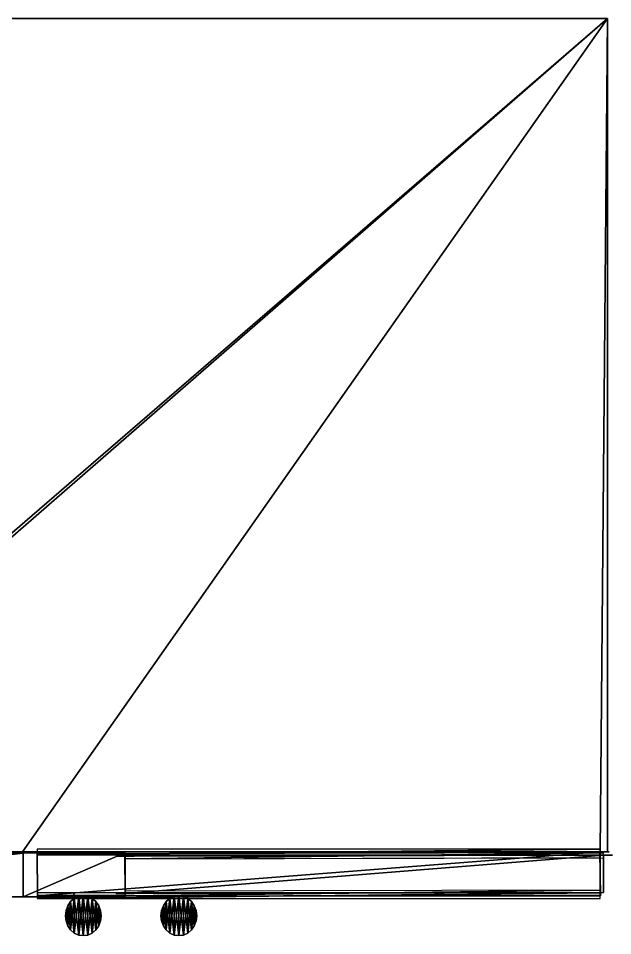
# Model space of a CAD drawing. Extents: x 0.035 to 0.878, y -0.083 to 0.713.
# Drawn here: x 0.361 to 0.878, y -0.083 to 0.713 of the extents above; entities that cross this region are included whole.
import ezdxf

# ---------------------------------------------------------------- set-up
doc = ezdxf.new("R2010")
doc.units = 0
for name, color, linetype in [('MESH10', 18, 'CONTINUOUS'), ('MESH12', 18, 'CONTINUOUS'), ('MESH17', 18, 'CONTINUOUS'), ('MESH27', 18, 'CONTINUOUS'), ('MESH28', 11, 'CONTINUOUS'), ('MESH29', 11, 'CONTINUOUS'), ('MESH30', 11, 'CONTINUOUS'), ('MESH32', 11, 'CONTINUOUS'), ('MESH33', 11, 'CONTINUOUS')]:
    doc.layers.add(name, color=color, linetype=linetype)

msp = doc.modelspace()

# ---------------------------------------------------------------- meshes
at = {"layer": 'MESH10'}
mesh = msp.add_polyface(dxfattribs=at)
corners = [(0.4097, -0.0467, 0.758), (0.4097, -0.0467, 0.758), (0.4097, -0.0486, 0.7574), (0.4097, -0.0486, 0.7574), (0.4097, -0.0486, 0.7574)]
mesh.append_faces([[corners[k] for k in face] for face in [(2, 1, 0, 0), (0, 4, 3, 3)]])
at = {"layer": 'MESH12'}
mesh = msp.add_polyface(dxfattribs=at)
corners = [(0.3779, -0.013, 1.6784), (0.3779, -0.0081, 1.6784), (0.8669, -0.0081, 1.6784), (0.8669, -0.0081, 1.6784), (0.8669, -0.013, 1.6784), (0.3699, -0.0106, 0.0782), (0.3859, -0.0106, 0.0782), (0.3859, -0.0106, 1.6784), (0.3859, -0.0106, 1.6784), (0.3699, -0.0106, 1.6784), (0.3781, -0.0487, 0.0782), (0.3777, -0.0487, 0.0782), (0.3777, -0.0106, 0.0782), (0.3777, -0.0106, 0.0782), (0.3781, -0.0106, 0.0782), (0.3779, -0.0511, 0.0782), (0.3779, -0.0462, 0.0782), (0.8669, -0.0462, 0.0782), (0.8669, -0.0462, 0.0782), (0.8669, -0.0511, 0.0782), (0.8671, -0.0487, 0.0782), (0.8667, -0.0487, 0.0782), (0.8667, -0.0106, 0.0782), (0.8667, -0.0106, 0.0782), (0.8671, -0.0106, 0.0782), (0.3779, -0.013, 0.0782), (0.3779, -0.0081, 0.0782), (0.8669, -0.0081, 0.0782), (0.8669, -0.0081, 0.0782), (0.8669, -0.013, 0.0782), (0.8589, -0.0106, 0.0782), (0.8749, -0.0106, 0.0782), (0.8749, -0.0106, 1.6784), (0.8749, -0.0106, 1.6784), (0.8589, -0.0106, 1.6784)]
mesh.append_faces([[corners[k] for k in face] for face in [(2, 1, 0, 0), (0, 4, 3, 3), (7, 6, 5, 5), (5, 9, 8, 8), (12, 11, 10, 10), (10, 14, 13, 13), (17, 16, 15, 15), (15, 19, 18, 18), (22, 21, 20, 20), (20, 24, 23, 23), (27, 26, 25, 25), (25, 29, 28, 28), (32, 31, 30, 30), (30, 34, 33, 33)]])
at = {"layer": 'MESH17'}
mesh = msp.add_polyface(dxfattribs=at)
corners = [(0.3779, -0.013, 1.6764), (0.3779, -0.0081, 1.6764), (0.8669, -0.0081, 1.6764), (0.8669, -0.0081, 1.6764), (0.8669, -0.013, 1.6764), (0.3699, -0.0106, 0.0762), (0.3859, -0.0106, 0.0762), (0.3859, -0.0106, 1.6764), (0.3859, -0.0106, 1.6764), (0.3699, -0.0106, 1.6764), (0.3779, -0.013, 0.0762), (0.3779, -0.0081, 0.0762), (0.8669, -0.0081, 0.0762), (0.8669, -0.0081, 0.0762), (0.8669, -0.013, 0.0762), (0.3779, -0.0115, 0.0762), (0.3779, -0.0115, 0.0762), (0.3779, -0.0106, 0.0762), (0.3779, -0.0106, 0.0762), (0.3779, -0.0106, 0.0762), (0.3781, -0.0487, 0.0762), (0.3778, -0.0487, 0.0762), (0.3778, -0.0115, 0.0762), (0.3778, -0.0115, 0.0762), (0.3781, -0.0115, 0.0762), (0.3779, -0.0491, 0.0762), (0.3779, -0.0483, 0.0762), (0.4542, -0.0483, 0.0762), (0.4542, -0.0483, 0.0762), (0.4542, -0.0491, 0.0762), (0.4542, -0.0487, 0.0762), (0.4542, -0.0487, 0.0762), (0.4542, -0.0468, 0.0762), (0.4542, -0.0468, 0.0762), (0.4542, -0.0468, 0.0762), (0.4543, -0.0468, 0.0762), (0.454, -0.0468, 0.0762), (0.4541, -0.0144, 0.0762), (0.4541, -0.0144, 0.0762), (0.4544, -0.0144, 0.0762), (0.4542, -0.0488, 0.0762), (0.4542, -0.0447, 0.0762), (0.8669, -0.0438, 0.0762), (0.8669, -0.0438, 0.0762), (0.8669, -0.0479, 0.0762), (0.4462, -0.0468, 0.0762), (0.4622, -0.0468, 0.0762), (0.4622, -0.0468, 1.6764), (0.4622, -0.0468, 1.6764), (0.4462, -0.0468, 1.6764), (0.4543, -0.0468, 0.0762), (0.454, -0.0468, 0.0762), (0.4539, -0.0113, 0.0762), (0.4539, -0.0113, 0.0762), (0.4542, -0.0113, 0.0762), (0.3779, -0.0119, 0.0762), (0.3779, -0.0112, 0.0762), (0.4541, -0.0109, 0.0762), (0.4541, -0.0109, 0.0762), (0.4541, -0.0117, 0.0762), (0.4542, -0.0165, 0.0762), (0.4542, -0.0123, 0.0762), (0.8669, -0.0114, 0.0762), (0.8669, -0.0114, 0.0762), (0.8669, -0.0155, 0.0762), (0.4622, -0.0144, 1.6764), (0.4462, -0.0144, 1.6764), (0.4462, -0.0144, 0.0762), (0.4462, -0.0144, 0.0762), (0.4622, -0.0144, 0.0762), (0.8698, -0.0114, 1.6764), (0.8698, -0.0156, 1.6764), (0.4542, -0.0165, 1.6764), (0.4542, -0.0165, 1.6764), (0.4542, -0.0123, 1.6764), (0.8618, -0.0135, 0.0762), (0.8778, -0.0135, 0.0762), (0.8778, -0.0135, 1.6764), (0.8778, -0.0135, 1.6764), (0.8618, -0.0135, 1.6764)]
mesh.append_faces([[corners[k] for k in face] for face in [(2, 1, 0, 0), (0, 4, 3, 3), (7, 6, 5, 5), (5, 9, 8, 8), (12, 11, 10, 10), (10, 14, 13, 13), (17, 16, 15, 15), (15, 19, 18, 18), (22, 21, 20, 20), (20, 24, 23, 23), (27, 26, 25, 25), (25, 29, 28, 28), (32, 31, 30, 30), (30, 34, 33, 33), (37, 36, 35, 35), (35, 39, 38, 38), (42, 41, 40, 40), (40, 44, 43, 43), (47, 46, 45, 45), (45, 49, 48, 48), (52, 51, 50, 50), (50, 54, 53, 53), (57, 56, 55, 55), (55, 59, 58, 58), (62, 61, 60, 60), (60, 64, 63, 63), (67, 66, 65, 65), (65, 69, 68, 68), (72, 71, 70, 70), (70, 74, 73, 73), (77, 76, 75, 75), (75, 79, 78, 78)]])
at = {"layer": 'MESH27'}
mesh = msp.add_polyface(dxfattribs=at)
corners = [(0.4226, -0.0495, 1.6641), (0.4226, -0.0496, 1.6641), (0.4131, -0.0496, 1.6641), (0.4131, -0.0496, 1.6641), (0.4131, -0.0495, 1.6641), (0.415, -0.0496, 0.145), (0.4302, -0.0496, 0.145), (0.4302, -0.0496, 1.6641), (0.4302, -0.0496, 1.6641), (0.415, -0.0496, 1.6641), (0.4131, -0.0496, 0.145), (0.4131, -0.0495, 0.145), (0.4226, -0.0495, 0.145), (0.4226, -0.0495, 0.145), (0.4226, -0.0496, 0.145), (0.4207, -0.0496, 1.6641), (0.4055, -0.0496, 1.6641), (0.4055, -0.0496, 0.145), (0.4055, -0.0496, 0.145), (0.4207, -0.0496, 0.145)]
mesh.append_faces([[corners[k] for k in face] for face in [(2, 1, 0, 0), (0, 4, 3, 3), (7, 6, 5, 5), (5, 9, 8, 8), (12, 11, 10, 10), (10, 14, 13, 13), (17, 16, 15, 15), (15, 19, 18, 18)]])
at = {"layer": 'MESH28'}
mesh = msp.add_polyface(dxfattribs=at)
corners = [(0.4859, -0.0615, 0.145), (0.4859, -0.0705, 0.145), (0.4854, -0.066, 0.145), (0.4875, -0.0573, 0.145), (0.4859, -0.0615, 0.145), (0.4875, -0.0573, 1.6622), (0.4875, -0.0573, 0.145), (0.4859, -0.0615, 1.6622), (0.4854, -0.066, 0.145), (0.4859, -0.0615, 1.6622), (0.4859, -0.0615, 0.145), (0.4854, -0.066, 1.6622), (0.4859, -0.0705, 0.145), (0.4859, -0.0705, 1.6622), (0.4875, -0.0747, 0.145), (0.4859, -0.0705, 1.6622), (0.4859, -0.0705, 0.145), (0.4875, -0.0747, 1.6622), (0.4899, -0.0783, 0.145), (0.4875, -0.0747, 1.6622), (0.4875, -0.0747, 0.145), (0.4899, -0.0783, 1.6622), (0.4899, -0.0783, 0.145), (0.4931, -0.081, 1.6622), (0.4899, -0.0783, 1.6622), (0.4931, -0.081, 0.145), (0.4899, -0.0783, 0.145), (0.4931, -0.051, 0.145), (0.4931, -0.081, 0.145), (0.4899, -0.0537, 0.145), (0.4875, -0.0747, 0.145), (0.4875, -0.0573, 0.145), (0.4899, -0.0537, 1.6622), (0.4899, -0.0537, 0.145), (0.4875, -0.0573, 1.6622), (0.4875, -0.0573, 1.6622), (0.4899, -0.0783, 1.6622), (0.4899, -0.0537, 1.6622), (0.4875, -0.0747, 1.6622), (0.4859, -0.0615, 1.6622), (0.4859, -0.0705, 1.6622), (0.4854, -0.066, 1.6622), (0.4931, -0.081, 1.6622), (0.4931, -0.051, 1.6622), (0.4969, -0.0828, 1.6622), (0.4931, -0.081, 0.145), (0.4969, -0.0828, 1.6622), (0.4931, -0.081, 1.6622), (0.4969, -0.0828, 0.145), (0.4969, -0.0492, 0.145), (0.4969, -0.0828, 0.145), (0.4931, -0.051, 1.6622), (0.4969, -0.0492, 0.145), (0.4931, -0.051, 0.145), (0.4969, -0.0492, 1.6622), (0.4969, -0.0492, 1.6622), (0.5009, -0.0833, 1.6622), (0.4969, -0.0828, 0.145), (0.5009, -0.0833, 1.6622), (0.4969, -0.0828, 1.6622), (0.5009, -0.0833, 0.145), (0.5009, -0.0486, 0.145), (0.5009, -0.0833, 0.145), (0.4969, -0.0492, 1.6622), (0.5009, -0.0486, 0.145), (0.4969, -0.0492, 0.145), (0.5009, -0.0486, 1.6622), (0.5009, -0.0486, 1.6622), (0.5049, -0.0828, 1.6622), (0.5049, -0.0828, 1.6622), (0.5049, -0.0828, 0.145), (0.5049, -0.0492, 0.145), (0.5049, -0.0828, 0.145), (0.5009, -0.0486, 1.6622), (0.5049, -0.0492, 0.145), (0.5009, -0.0486, 0.145), (0.5049, -0.0492, 1.6622), (0.5049, -0.0492, 1.6622), (0.5086, -0.081, 1.6622), (0.5049, -0.0828, 0.145), (0.5086, -0.081, 1.6622), (0.5049, -0.0828, 1.6622), (0.5086, -0.081, 0.145), (0.5086, -0.051, 0.145), (0.5086, -0.081, 0.145), (0.5049, -0.0492, 1.6622), (0.5086, -0.051, 0.145), (0.5049, -0.0492, 0.145), (0.5086, -0.051, 1.6622), (0.5086, -0.051, 1.6622), (0.5118, -0.0783, 1.6622), (0.5086, -0.081, 0.145), (0.5118, -0.0783, 1.6622), (0.5086, -0.081, 1.6622), (0.5118, -0.0783, 0.145), (0.5118, -0.0537, 0.145), (0.5118, -0.0783, 0.145), (0.5086, -0.051, 1.6622), (0.5118, -0.0537, 0.145), (0.5086, -0.051, 0.145), (0.5118, -0.0537, 1.6622), (0.5118, -0.0537, 1.6622), (0.5143, -0.0747, 1.6622), (0.5118, -0.0783, 1.6622), (0.5143, -0.0747, 0.145), (0.5143, -0.0747, 1.6622), (0.5118, -0.0783, 0.145), (0.5143, -0.0573, 0.145), (0.5143, -0.0747, 0.145), (0.5118, -0.0537, 0.145), (0.5143, -0.0573, 1.6622), (0.5143, -0.0573, 0.145), (0.5118, -0.0537, 1.6622), (0.5143, -0.0573, 1.6622), (0.5159, -0.0705, 1.6622), (0.5143, -0.0747, 1.6622), (0.5159, -0.0705, 0.145), (0.5159, -0.0705, 1.6622), (0.5143, -0.0747, 0.145), (0.5159, -0.0615, 0.145), (0.5159, -0.0705, 0.145), (0.5143, -0.0573, 0.145), (0.5159, -0.0615, 1.6622), (0.5159, -0.0615, 0.145), (0.5143, -0.0573, 1.6622), (0.5159, -0.0615, 1.6622), (0.5164, -0.066, 1.6622), (0.5159, -0.0705, 1.6622), (0.5164, -0.066, 0.145), (0.5164, -0.066, 1.6622), (0.5159, -0.0705, 0.145), (0.5164, -0.066, 0.145), (0.5159, -0.0615, 0.145), (0.5164, -0.066, 1.6622), (0.5164, -0.066, 0.145), (0.5159, -0.0615, 1.6622), (0.4931, -0.051, 0.145), (0.4899, -0.0537, 1.6622), (0.4931, -0.051, 1.6622), (0.4899, -0.0537, 0.145)]
mesh.append_faces([[corners[k] for k in face] for face in [(2, 1, 0, 0), (3, 0, 1, 1), (6, 5, 4, 4), (7, 4, 5, 5), (10, 9, 8, 8), (11, 8, 9, 9), (8, 11, 12, 12), (13, 12, 11, 11), (16, 15, 14, 14), (17, 14, 15, 15), (20, 19, 18, 18), (21, 18, 19, 19), (24, 23, 22, 22), (25, 22, 23, 23), (28, 27, 26, 26), (27, 29, 26, 26), (26, 29, 30, 30), (29, 3, 30, 30), (30, 3, 1, 1), (33, 32, 31, 31), (34, 31, 32, 32), (37, 36, 35, 35), (36, 38, 35, 35), (35, 38, 39, 39), (38, 40, 39, 39), (41, 39, 40, 40), (42, 36, 37, 37), (43, 42, 37, 37), (44, 42, 43, 43), (47, 46, 45, 45), (48, 45, 46, 46), (50, 49, 28, 28), (49, 27, 28, 28), (53, 52, 51, 51), (54, 51, 52, 52), (55, 44, 43, 43), (56, 44, 55, 55), (59, 58, 57, 57), (60, 57, 58, 58), (62, 61, 50, 50), (61, 49, 50, 50), (65, 64, 63, 63), (66, 63, 64, 64), (67, 56, 55, 55), (68, 56, 67, 67), (58, 69, 60, 60), (70, 60, 69, 69), (72, 71, 62, 62), (71, 61, 62, 62), (75, 74, 73, 73), (76, 73, 74, 74), (77, 68, 67, 67), (78, 68, 77, 77), (81, 80, 79, 79), (82, 79, 80, 80), (84, 83, 72, 72), (83, 71, 72, 72), (87, 86, 85, 85), (88, 85, 86, 86), (89, 78, 77, 77), (90, 78, 89, 89), (93, 92, 91, 91), (94, 91, 92, 92), (96, 95, 84, 84), (95, 83, 84, 84), (99, 98, 97, 97), (100, 97, 98, 98), (101, 90, 89, 89), (102, 90, 101, 101), (105, 104, 103, 103), (106, 103, 104, 104), (108, 107, 96, 96), (107, 95, 96, 96), (111, 110, 109, 109), (112, 109, 110, 110), (113, 102, 101, 101), (114, 102, 113, 113), (117, 116, 115, 115), (118, 115, 116, 116), (120, 119, 108, 108), (119, 107, 108, 108), (123, 122, 121, 121), (124, 121, 122, 122), (125, 114, 113, 113), (126, 114, 125, 125), (129, 128, 127, 127), (130, 127, 128, 128), (131, 119, 120, 120), (134, 133, 132, 132), (135, 132, 133, 133), (138, 137, 136, 136), (139, 136, 137, 137)]])
at = {"layer": 'MESH29'}
mesh = msp.add_polyface(dxfattribs=at)
corners = [(0.4288, -0.0783, 1.6641), (0.4256, -0.081, 0.145), (0.4288, -0.0783, 0.145), (0.4256, -0.081, 1.6641), (0.4256, -0.051, 1.6641), (0.4256, -0.081, 1.6641), (0.4288, -0.0783, 1.6641), (0.4219, -0.0492, 1.6641), (0.4219, -0.0828, 1.6641), (0.4179, -0.0486, 1.6641), (0.4179, -0.0833, 1.6641), (0.4139, -0.0492, 1.6641), (0.4139, -0.0828, 1.6641), (0.4101, -0.051, 1.6641), (0.4101, -0.081, 1.6641), (0.4069, -0.0537, 1.6641), (0.4069, -0.0783, 1.6641), (0.4045, -0.0573, 1.6641), (0.4045, -0.0747, 1.6641), (0.4029, -0.0615, 1.6641), (0.4029, -0.0705, 1.6641), (0.4024, -0.066, 1.6641), (0.4029, -0.0615, 1.6641), (0.4024, -0.066, 0.145), (0.4024, -0.066, 1.6641), (0.4029, -0.0615, 0.145), (0.4045, -0.0573, 1.6641), (0.4029, -0.0615, 0.145), (0.4029, -0.0615, 1.6641), (0.4045, -0.0573, 0.145), (0.4069, -0.0537, 1.6641), (0.4045, -0.0573, 0.145), (0.4045, -0.0573, 1.6641), (0.4069, -0.0537, 0.145), (0.4069, -0.0537, 1.6641), (0.4101, -0.051, 0.145), (0.4069, -0.0537, 0.145), (0.4101, -0.051, 1.6641), (0.4101, -0.051, 1.6641), (0.4139, -0.0492, 0.145), (0.4101, -0.051, 0.145), (0.4139, -0.0492, 1.6641), (0.4139, -0.0492, 1.6641), (0.4179, -0.0486, 0.145), (0.4139, -0.0492, 0.145), (0.4179, -0.0486, 1.6641), (0.4179, -0.0486, 1.6641), (0.4219, -0.0492, 0.145), (0.4179, -0.0486, 0.145), (0.4219, -0.0492, 1.6641), (0.4219, -0.0492, 1.6641), (0.4256, -0.051, 0.145), (0.4219, -0.0492, 0.145), (0.4256, -0.051, 1.6641), (0.4256, -0.051, 1.6641), (0.4288, -0.0537, 0.145), (0.4256, -0.051, 0.145), (0.4288, -0.0537, 1.6641), (0.4288, -0.0537, 1.6641), (0.4313, -0.0747, 1.6641), (0.4288, -0.0783, 1.6641), (0.4313, -0.0747, 0.145), (0.4313, -0.0747, 1.6641), (0.4288, -0.0783, 0.145), (0.4288, -0.0783, 0.145), (0.4313, -0.0573, 0.145), (0.4313, -0.0747, 0.145), (0.4288, -0.0537, 0.145), (0.4256, -0.081, 0.145), (0.4256, -0.051, 0.145), (0.4219, -0.0828, 0.145), (0.4219, -0.0492, 0.145), (0.4179, -0.0833, 0.145), (0.4179, -0.0486, 0.145), (0.4139, -0.0828, 0.145), (0.4139, -0.0492, 0.145), (0.4101, -0.081, 0.145), (0.4101, -0.051, 0.145), (0.4069, -0.0783, 0.145), (0.4069, -0.0537, 0.145), (0.4045, -0.0747, 0.145), (0.4045, -0.0573, 0.145), (0.4029, -0.0705, 0.145), (0.4029, -0.0615, 0.145), (0.4024, -0.066, 0.145), (0.4029, -0.0705, 0.145), (0.4029, -0.0705, 1.6641), (0.4045, -0.0747, 0.145), (0.4029, -0.0705, 1.6641), (0.4029, -0.0705, 0.145), (0.4045, -0.0747, 1.6641), (0.4069, -0.0783, 0.145), (0.4045, -0.0747, 1.6641), (0.4045, -0.0747, 0.145), (0.4069, -0.0783, 1.6641), (0.4069, -0.0783, 0.145), (0.4101, -0.081, 1.6641), (0.4069, -0.0783, 1.6641), (0.4101, -0.081, 0.145), (0.4101, -0.081, 0.145), (0.4139, -0.0828, 1.6641), (0.4101, -0.081, 1.6641), (0.4139, -0.0828, 0.145), (0.4139, -0.0828, 0.145), (0.4179, -0.0833, 1.6641), (0.4139, -0.0828, 1.6641), (0.4179, -0.0833, 0.145), (0.4219, -0.0828, 1.6641), (0.4219, -0.0828, 0.145), (0.4219, -0.0828, 0.145), (0.4256, -0.081, 1.6641), (0.4219, -0.0828, 1.6641), (0.4256, -0.081, 0.145), (0.4288, -0.0537, 0.145), (0.4313, -0.0573, 1.6641), (0.4313, -0.0573, 0.145), (0.4288, -0.0537, 1.6641), (0.4313, -0.0573, 1.6641), (0.4329, -0.0705, 1.6641), (0.4313, -0.0747, 1.6641), (0.4329, -0.0705, 0.145), (0.4329, -0.0705, 1.6641), (0.4313, -0.0747, 0.145), (0.4329, -0.0615, 0.145), (0.4329, -0.0705, 0.145), (0.4313, -0.0573, 0.145), (0.4329, -0.0615, 1.6641), (0.4329, -0.0615, 0.145), (0.4313, -0.0573, 1.6641), (0.4329, -0.0615, 1.6641), (0.4334, -0.066, 1.6641), (0.4329, -0.0705, 1.6641), (0.4334, -0.066, 0.145), (0.4334, -0.066, 1.6641), (0.4329, -0.0705, 0.145), (0.4334, -0.066, 0.145), (0.4329, -0.0615, 0.145), (0.4334, -0.066, 1.6641), (0.4334, -0.066, 0.145), (0.4329, -0.0615, 1.6641)]
mesh.append_faces([[corners[k] for k in face] for face in [(2, 1, 0, 0), (3, 0, 1, 1), (6, 5, 4, 4), (4, 5, 7, 7), (5, 8, 7, 7), (7, 8, 9, 9), (8, 10, 9, 9), (9, 10, 11, 11), (10, 12, 11, 11), (11, 12, 13, 13), (12, 14, 13, 13), (13, 14, 15, 15), (14, 16, 15, 15), (15, 16, 17, 17), (16, 18, 17, 17), (17, 18, 19, 19), (18, 20, 19, 19), (21, 19, 20, 20), (24, 23, 22, 22), (25, 22, 23, 23), (28, 27, 26, 26), (29, 26, 27, 27), (32, 31, 30, 30), (33, 30, 31, 31), (36, 35, 34, 34), (37, 34, 35, 35), (40, 39, 38, 38), (41, 38, 39, 39), (44, 43, 42, 42), (45, 42, 43, 43), (48, 47, 46, 46), (49, 46, 47, 47), (52, 51, 50, 50), (53, 50, 51, 51), (56, 55, 54, 54), (57, 54, 55, 55), (58, 6, 4, 4), (59, 6, 58, 58), (62, 61, 60, 60), (63, 60, 61, 61), (66, 65, 64, 64), (65, 67, 64, 64), (64, 67, 68, 68), (67, 69, 68, 68), (68, 69, 70, 70), (69, 71, 70, 70), (70, 71, 72, 72), (71, 73, 72, 72), (72, 73, 74, 74), (73, 75, 74, 74), (74, 75, 76, 76), (75, 77, 76, 76), (76, 77, 78, 78), (77, 79, 78, 78), (78, 79, 80, 80), (79, 81, 80, 80), (80, 81, 82, 82), (81, 83, 82, 82), (84, 82, 83, 83), (23, 24, 85, 85), (86, 85, 24, 24), (89, 88, 87, 87), (90, 87, 88, 88), (93, 92, 91, 91), (94, 91, 92, 92), (97, 96, 95, 95), (98, 95, 96, 96), (101, 100, 99, 99), (102, 99, 100, 100), (105, 104, 103, 103), (106, 103, 104, 104), (104, 107, 106, 106), (108, 106, 107, 107), (111, 110, 109, 109), (112, 109, 110, 110), (115, 114, 113, 113), (116, 113, 114, 114), (117, 59, 58, 58), (118, 59, 117, 117), (121, 120, 119, 119), (122, 119, 120, 120), (124, 123, 66, 66), (123, 65, 66, 66), (127, 126, 125, 125), (128, 125, 126, 126), (129, 118, 117, 117), (130, 118, 129, 129), (133, 132, 131, 131), (134, 131, 132, 132), (135, 123, 124, 124), (138, 137, 136, 136), (139, 136, 137, 137)]])
at = {"layer": 'MESH30'}
mesh = msp.add_polyface(dxfattribs=at)
corners = [(0.4542, -0.0468, 1.6784), (0.8698, -0.0135, 1.6784), (0.4542, -0.0144, 1.6784), (0.8697, -0.0459, 1.6784), (0.4542, -0.0468, 1.6784), (0.8697, -0.0459, 0.0782), (0.8697, -0.0459, 1.6784), (0.4542, -0.0468, 0.0782), (0.4542, -0.0144, 1.6784), (0.4542, -0.0144, 0.0782), (0.8698, -0.0135, 0.0782), (0.4542, -0.0144, 1.6784), (0.4542, -0.0144, 0.0782), (0.8698, -0.0135, 1.6784), (0.8697, -0.0459, 1.6784), (0.8698, -0.0135, 0.0782), (0.8698, -0.0135, 1.6784), (0.8697, -0.0459, 0.0782)]
mesh.append_faces([[corners[k] for k in face] for face in [(2, 1, 0, 0), (3, 0, 1, 1), (6, 5, 4, 4), (7, 4, 5, 5), (4, 7, 8, 8), (9, 8, 7, 7), (12, 11, 10, 10), (13, 10, 11, 11), (16, 15, 14, 14), (17, 14, 15, 15)]])
at = {"layer": 'MESH32'}
mesh = msp.add_polyface(dxfattribs=at)
corners = [(0.3658, -0.0497, 0.0782), (0.3435, -0.0497, 0.8656), (0.0415, -0.0488, 0.0782), (0.3658, -0.0497, 1.6784), (0.4542, -0.0495, 0.0782), (0.3658, -0.0497, 1.6784), (0.3658, -0.0497, 0.0782), (0.4542, -0.0495, 1.6784), (0.4542, -0.0495, 0.0782), (0.4541, -0.0113, 1.6784), (0.4542, -0.0495, 1.6784), (0.4541, -0.0113, 0.0782), (0.3658, -0.0497, 0.0782), (0.4541, -0.0113, 0.0782), (0.4542, -0.0495, 0.0782), (0.3657, -0.0116, 0.0782), (0.0415, -0.0488, 0.0782), (0.0414, -0.0106, 0.0782), (0.0415, -0.0488, 1.6784), (0.0414, -0.0106, 0.0782), (0.0414, -0.0106, 1.6784), (0.0415, -0.0488, 1.6784), (0.3657, -0.0116, 1.6784), (0.0414, -0.0106, 1.6784), (0.3658, -0.0497, 1.6784), (0.0637, -0.0488, 1.2212), (0.0637, -0.0488, 0.8656), (0.3435, -0.0497, 0.8656), (0.0638, -0.059, 0.8656), (0.0637, -0.0488, 0.8656), (0.3435, -0.0598, 0.8656), (0.3435, -0.0497, 1.2212), (0.3435, -0.0598, 0.8656), (0.3435, -0.0497, 0.8656), (0.3435, -0.0598, 1.2212), (0.3435, -0.0497, 1.2212), (0.0638, -0.059, 1.2212), (0.3435, -0.0598, 1.2212), (0.0637, -0.0488, 1.2212), (0.3435, -0.0497, 1.2212), (0.0637, -0.0488, 0.8656), (0.0638, -0.059, 1.2212), (0.0637, -0.0488, 1.2212), (0.0638, -0.059, 0.8656), (0.4541, -0.0113, 1.6784), (0.4542, -0.0495, 1.6784), (0.4541, -0.0113, 1.6784), (0.3657, -0.0116, 0.0782), (0.3657, -0.0116, 1.6784), (0.4541, -0.0113, 0.0782)]
mesh.append_faces([[corners[k] for k in face] for face in [(2, 1, 0, 0), (3, 0, 1, 1), (6, 5, 4, 4), (7, 4, 5, 5), (10, 9, 8, 8), (11, 8, 9, 9), (14, 13, 12, 12), (13, 15, 12, 12), (12, 15, 16, 16), (17, 16, 15, 15), (2, 19, 18, 18), (20, 18, 19, 19), (23, 22, 21, 21), (24, 21, 22, 22), (3, 25, 18, 18), (25, 26, 18, 18), (18, 26, 2, 2), (1, 2, 26, 26), (29, 28, 27, 27), (30, 27, 28, 28), (33, 32, 31, 31), (34, 31, 32, 32), (37, 36, 35, 35), (38, 35, 36, 36), (25, 3, 39, 39), (39, 3, 1, 1), (42, 41, 40, 40), (43, 40, 41, 41), (44, 24, 22, 22), (45, 24, 44, 44), (48, 47, 46, 46), (49, 46, 47, 47)]])
at = {"layer": 'MESH33'}
mesh = msp.add_polyface(dxfattribs=at)
corners = [(0.035, -0.0106, 1.6784), (0.8732, 0.7133, 1.6784), (0.035, 0.7133, 1.6784), (0.0414, -0.0106, 1.6784), (0.035, -0.0106, 1.6784), (0.0414, -0.0106, 0.002), (0.0414, -0.0106, 1.6784), (0.035, -0.0106, 0.002), (0.035, 0.7133, 1.6784), (0.035, -0.0106, 0.002), (0.035, -0.0106, 1.6784), (0.035, 0.7133, 0.002), (0.8732, 0.7133, 1.6784), (0.035, 0.7133, 0.002), (0.8732, 0.7133, 0.002), (0.8732, -0.0106, 1.6784), (0.8732, 0.7133, 0.002), (0.8732, 0.7133, 1.6784), (0.8732, -0.0106, 0.002), (0.8669, -0.0106, 1.6784), (0.8732, -0.0106, 0.002), (0.8732, -0.0106, 1.6784), (0.8669, -0.0106, 0.0782), (0.8669, -0.0106, 0.002), (0.3779, -0.0106, 0.0782), (0.8669, -0.0106, 0.002), (0.3652, -0.0106, 0.0782), (0.0414, -0.0106, 0.0782), (0.0414, -0.0106, 0.002), (0.0414, -0.0106, 0.002), (0.8732, 0.7133, 0.002), (0.8669, -0.0106, 0.002), (0.035, -0.0106, 0.002), (0.035, 0.7133, 0.002), (0.8732, -0.0106, 0.002), (0.3652, -0.0106, 1.6784), (0.3779, -0.0106, 1.6784), (0.8669, -0.0106, 1.6784), (0.3652, -0.0106, 1.6784), (0.8732, -0.0106, 1.6784), (0.8669, -0.0106, 0.0782), (0.3779, -0.0487, 0.0782), (0.3779, -0.0106, 0.0782), (0.8669, -0.0487, 0.0782)]
mesh.append_faces([[corners[k] for k in face] for face in [(2, 1, 0, 0), (3, 0, 1, 1), (6, 5, 4, 4), (7, 4, 5, 5), (10, 9, 8, 8), (11, 8, 9, 9), (8, 13, 12, 12), (14, 12, 13, 13), (17, 16, 15, 15), (18, 15, 16, 16), (21, 20, 19, 19), (19, 20, 22, 22), (23, 22, 20, 20), (22, 25, 24, 24), (24, 25, 26, 26), (26, 25, 27, 27), (28, 27, 25, 25), (31, 30, 29, 29), (29, 30, 32, 32), (33, 32, 30, 30), (34, 30, 31, 31), (35, 24, 26, 26), (24, 35, 36, 36), (37, 38, 1, 1), (38, 3, 1, 1), (39, 37, 1, 1), (42, 41, 40, 40), (43, 40, 41, 41)]])

doc.saveas('drawing.dxf')
